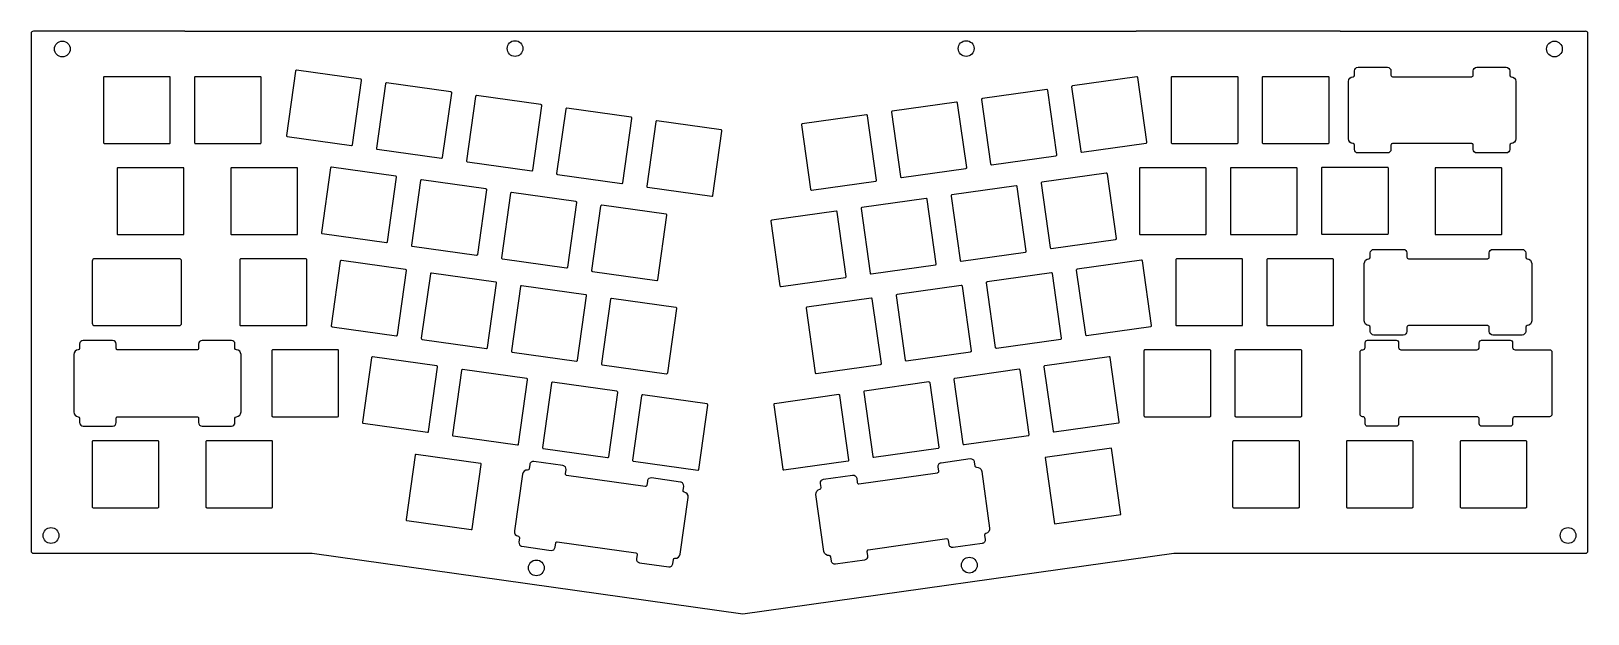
# Model space of a CAD drawing. Header units: millimetres. Extents: x -6 to 320, y -140 to -18.
import ezdxf

# ---------------------------------------------------------------- set-up
doc = ezdxf.new("R2010")
doc.units = ezdxf.units.MM
doc.header["$MEASUREMENT"] = 0

msp = doc.modelspace()

# ---------------------------------------------------------------- linework, layer by layer
at = {"linetype": 'Continuous'}
for p, q in [((-5.54, -18.66), (-5.54, -126.91)), ((26.63, -18.16), (-5.04, -18.16)), ((26.63, -18.16), (60.34, -18.16)), ((60.34, -18.16), (225.88, -18.16)), ((268.62, -18.16), (225.88, -18.16)), ((268.62, -18.16), (319.97, -18.16)), ((320.47, -126.91), (320.47, -18.66)), ((-5.04, -127.41), (53.32, -127.41)), ((53.32, -127.41), (143.52, -140.08)), ((143.52, -140.08), (233.73, -127.41)), ((233.73, -127.41), (319.97, -127.41))]:
    msp.add_line(p, q, dxfattribs=at)
at = {"color": 7}
for points in [[(272.33, -43.64, -0.414214), (271.58, -42.89), (271.58, -41.98, 0.404943), (271.29, -41.68, -0.404943), (270.32, -40.68), (270.32, -28.68, -0.404943), (271.29, -27.68, 0.404943), (271.58, -27.38), (271.58, -26.47, -0.414214), (272.33, -25.72), (278.48, -25.72, -0.414214), (279.23, -26.47), (279.23, -27.38, 0.414214), (279.53, -27.68), (296.15, -27.68, 0.414214), (296.45, -27.38), (296.45, -26.47, -0.414214), (297.2, -25.72), (303.36, -25.72, -0.414214), (304.11, -26.47), (304.11, -27.38, 0.404943), (304.4, -27.68, -0.404943), (305.37, -28.68), (305.37, -40.68, -0.404943), (304.4, -41.68, 0.404943), (304.11, -41.98), (304.11, -42.89, -0.414214), (303.36, -43.64), (297.2, -43.64, -0.414214), (296.45, -42.89), (296.45, -41.98, 0.414214), (296.15, -41.68), (279.53, -41.68, 0.414214), (279.23, -41.98), (279.23, -42.89, -0.414214), (278.48, -43.64)], [(299.79, -65.48), (299.79, -64.57, -0.414214), (300.54, -63.82), (306.69, -63.82, -0.414214), (307.44, -64.57), (307.44, -65.48, 0.404943), (307.73, -65.78, -0.404943), (308.7, -66.78), (308.7, -78.78, -0.404943), (307.73, -79.78, 0.404943), (307.44, -80.08), (307.44, -80.99, -0.414214), (306.69, -81.74), (300.54, -81.74, -0.414214), (299.79, -80.99), (299.79, -80.08, 0.414214), (299.49, -79.78), (282.87, -79.78, 0.414214), (282.57, -80.08), (282.57, -80.99, -0.414214), (281.82, -81.74), (275.66, -81.74, -0.414214), (274.91, -80.99), (274.91, -80.08, 0.404943), (274.62, -79.78, -0.404943), (273.65, -78.78), (273.65, -66.78, -0.404943), (274.62, -65.78, 0.404943), (274.91, -65.48), (274.91, -64.57, -0.414214), (275.66, -63.82), (281.82, -63.82, -0.414214), (282.57, -64.57), (282.57, -65.48, 0.414214), (282.87, -65.78), (299.49, -65.78, 0.414214)], [(7.76, -79.78), (25.48, -79.78, 0.414214), (25.98, -79.28), (25.98, -66.28, 0.414214), (25.48, -65.78), (7.76, -65.78, 0.414214), (7.26, -66.28), (7.26, -79.28, 0.414214)], [(37.15, -83.62, 0.414214), (36.4, -82.87), (30.25, -82.87, 0.414214), (29.5, -83.62), (29.5, -84.53, -0.414214), (29.2, -84.83), (12.58, -84.83, -0.414214), (12.28, -84.53), (12.28, -83.62, 0.414214), (11.53, -82.87), (5.37, -82.87, 0.414214), (4.62, -83.62), (4.62, -84.53, -0.404943), (4.33, -84.83, 0.404943), (3.37, -85.83), (3.37, -97.83, 0.404943), (4.33, -98.83, -0.404943), (4.62, -99.13), (4.62, -100.04, 0.414214), (5.37, -100.79), (11.53, -100.79, 0.414214), (12.28, -100.04), (12.28, -99.13, -0.414214), (12.58, -98.83), (29.2, -98.83, -0.414214), (29.5, -99.13), (29.5, -100.04, 0.414214), (30.25, -100.79), (36.4, -100.79, 0.414214), (37.15, -100.04), (37.15, -99.13, -0.404943), (37.45, -98.83, 0.404943), (38.41, -97.83), (38.41, -85.83, 0.404943), (37.45, -84.83, -0.404943), (37.15, -84.53)], [(304.21, -100.83), (298.21, -100.83, -0.414214), (297.71, -100.33), (297.71, -99.33, 0.414214), (297.21, -98.83), (281.33, -98.83, 0.414214), (280.83, -99.33), (280.83, -100.33, -0.414214), (280.33, -100.83), (274.33, -100.83, -0.414214), (273.83, -100.33), (273.83, -99.33, 0.414214), (273.33, -98.83), (273.25, -98.83, -0.414214), (272.75, -98.33), (272.75, -91.83), (272.75, -85.33, -0.414214), (273.25, -84.83), (273.33, -84.83, 0.414214), (273.83, -84.33), (273.83, -83.33, -0.414214), (274.33, -82.83), (280.33, -82.83, -0.414214), (280.83, -83.33), (280.83, -84.33, 0.414214), (281.33, -84.83), (297.21, -84.83, 0.414214), (297.71, -84.33), (297.71, -83.33, -0.414214), (298.21, -82.83), (304.21, -82.83, -0.414214), (304.71, -83.33), (304.71, -84.33, 0.414214), (305.21, -84.83), (312.44, -84.83, -0.414214), (312.94, -85.33), (312.94, -91.83), (312.94, -98.33, -0.414214), (312.44, -98.83), (305.21, -98.83, 0.414214), (304.71, -99.33), (304.71, -100.33, -0.414214)], [(127.97, -130.26, 0.414214), (128.82, -129.62), (128.95, -128.72, -0.404943), (129.28, -128.46, 0.404943), (130.38, -127.61), (132.05, -115.72, 0.404943), (131.23, -114.6, -0.404943), (130.98, -114.26), (131.11, -113.36, 0.414214), (130.47, -112.51), (124.37, -111.65, 0.414214), (123.53, -112.29), (123.4, -113.2, -0.414214), (123.06, -113.45), (106.6, -111.14, -0.414214), (106.35, -110.8), (106.47, -109.9, 0.414214), (105.84, -109.05), (99.74, -108.19, 0.414214), (98.89, -108.83), (98.77, -109.73, -0.404943), (98.44, -109.99, 0.404943), (97.34, -110.85), (95.67, -122.73, 0.404943), (96.49, -123.85, -0.404943), (96.73, -124.19), (96.61, -125.1, 0.414214), (97.25, -125.94), (103.34, -126.8, 0.414214), (104.19, -126.16), (104.31, -125.26, -0.414214), (104.65, -125), (121.11, -127.32, -0.414214), (121.37, -127.65), (121.24, -128.56, 0.414214), (121.88, -129.4)], [(167.46, -112.62, 0.414214), (167.8, -112.87), (184.26, -110.56, 0.414214), (184.52, -110.22), (184.39, -109.32, -0.414214), (185.03, -108.47), (191.12, -107.61, -0.414214), (191.97, -108.25), (192.1, -109.15, 0.404943), (192.43, -109.41, -0.404943), (193.52, -110.27), (195.19, -122.15, -0.404943), (194.38, -123.27, 0.404943), (194.13, -123.61), (194.26, -124.51, -0.414214), (193.62, -125.36), (187.52, -126.22, -0.414214), (186.68, -125.58), (186.55, -124.68, 0.414214), (186.21, -124.42), (169.75, -126.73, 0.414214), (169.5, -127.07), (169.62, -127.98, -0.414214), (168.98, -128.82), (162.89, -129.68, -0.414214), (162.04, -129.04), (161.92, -128.14, 0.404943), (161.59, -127.88, -0.404943), (160.49, -127.03), (158.82, -115.14, -0.404943), (159.64, -114.02, 0.404943), (159.88, -113.68), (159.76, -112.78, -0.414214), (160.39, -111.93), (166.49, -111.07, -0.414214), (167.34, -111.71)]]:
    msp.add_lwpolyline(points, format="xyb", close=True, dxfattribs=at)
at = {"color": 7, "linetype": 'Continuous'}
for points in [[(9.8, -41.68), (23.4, -41.68, 0.414214), (23.6, -41.48), (23.6, -27.88, 0.414214), (23.4, -27.68), (9.8, -27.68, 0.414214), (9.6, -27.88), (9.6, -41.48, 0.414214)], [(28.85, -41.68), (42.45, -41.68, 0.414214), (42.65, -41.48), (42.65, -27.88, 0.414214), (42.45, -27.68), (28.85, -27.68, 0.414214), (28.65, -27.88), (28.65, -41.48, 0.414214)], [(48.08, -40.19), (61.55, -42.08, 0.414214), (61.77, -41.91), (63.67, -28.45, 0.414214), (63.5, -28.22), (50.03, -26.33, 0.414214), (49.8, -26.5), (47.91, -39.96, 0.414214)], [(66.94, -42.84), (80.41, -44.73, 0.414214), (80.64, -44.56), (82.53, -31.1, 0.414214), (82.36, -30.87), (68.89, -28.98, 0.414214), (68.67, -29.15), (66.77, -42.62, 0.414214)], [(214.48, -43.47), (227.95, -41.58, 0.414214), (228.12, -41.35), (226.22, -27.88, 0.414214), (226, -27.71), (212.53, -29.61, 0.414214), (212.36, -29.83), (214.25, -43.3, 0.414214)], [(233.42, -41.68), (247.02, -41.68, 0.414214), (247.22, -41.48), (247.22, -27.88, 0.414214), (247.02, -27.68), (233.42, -27.68, 0.414214), (233.22, -27.88), (233.22, -41.48, 0.414214)], [(252.47, -41.68), (266.07, -41.68, 0.414214), (266.27, -41.48), (266.27, -27.88, 0.414214), (266.07, -27.68), (252.47, -27.68, 0.414214), (252.27, -27.88), (252.27, -41.48, 0.414214)], [(85.81, -45.49), (99.28, -47.39, 0.414214), (99.5, -47.22), (101.39, -33.75, 0.414214), (101.22, -33.52), (87.76, -31.63, 0.414214), (87.53, -31.8), (85.64, -45.27, 0.414214)], [(195.61, -46.12), (209.08, -44.23, 0.414214), (209.25, -44), (207.36, -30.54, 0.414214), (207.13, -30.37), (193.67, -32.26, 0.414214), (193.5, -32.48), (195.39, -45.95, 0.414214)], [(104.67, -48.14), (118.14, -50.03, 0.414214), (118.37, -49.86), (120.26, -36.4, 0.414214), (120.09, -36.17), (106.62, -34.28, 0.414214), (106.4, -34.45), (104.5, -47.92, 0.414214)], [(157.88, -51.42), (171.35, -49.53, 0.414214), (171.52, -49.31), (169.63, -35.84, 0.414214), (169.4, -35.67), (155.94, -37.56, 0.414214), (155.77, -37.79), (157.66, -51.25, 0.414214)], [(176.75, -48.77), (190.22, -46.88, 0.414214), (190.39, -46.66), (188.49, -33.19, 0.414214), (188.27, -33.02), (174.8, -34.91, 0.414214), (174.63, -35.14), (176.52, -48.6, 0.414214)], [(123.54, -50.8), (137.01, -52.69, 0.414214), (137.23, -52.52), (139.12, -39.05, 0.414214), (138.95, -38.82), (125.49, -36.93, 0.414214), (125.26, -37.1), (123.37, -50.57, 0.414214)], [(12.66, -60.73), (26.26, -60.73, 0.414214), (26.46, -60.53), (26.46, -46.93, 0.414214), (26.26, -46.73), (12.66, -46.73, 0.414214), (12.46, -46.93), (12.46, -60.53, 0.414214)], [(36.47, -60.73), (50.07, -60.73, 0.414214), (50.27, -60.53), (50.27, -46.93, 0.414214), (50.07, -46.73), (36.47, -46.73, 0.414214), (36.27, -46.93), (36.27, -60.53, 0.414214)], [(55.41, -60.49), (68.87, -62.38, 0.414214), (69.1, -62.21), (70.99, -48.74, 0.414214), (70.82, -48.51), (57.35, -46.62, 0.414214), (57.13, -46.79), (55.24, -60.26, 0.414214)], [(208.1, -63.63), (221.56, -61.74, 0.414214), (221.73, -61.51), (219.84, -48.05, 0.414214), (219.62, -47.88), (206.15, -49.77, 0.414214), (205.98, -49.99), (207.87, -63.46, 0.414214)], [(226.75, -60.73), (240.35, -60.73, 0.414214), (240.55, -60.53), (240.55, -46.93, 0.414214), (240.35, -46.73), (226.75, -46.73, 0.414214), (226.55, -46.93), (226.55, -60.53, 0.414214)], [(245.8, -60.73), (259.4, -60.73, 0.414214), (259.6, -60.53), (259.6, -46.93, 0.414214), (259.4, -46.73), (245.8, -46.73, 0.414214), (245.6, -46.93), (245.6, -60.53, 0.414214)], [(264.89, -60.66), (278.49, -60.66, 0.414214), (278.69, -60.46), (278.69, -46.86, 0.414214), (278.49, -46.66), (264.89, -46.66, 0.414214), (264.69, -46.86), (264.69, -60.46, 0.414214)], [(288.66, -60.73), (302.26, -60.73, 0.414214), (302.46, -60.53), (302.46, -46.93, 0.414214), (302.26, -46.73), (288.66, -46.73, 0.414214), (288.46, -46.93), (288.46, -60.53, 0.414214)], [(74.27, -63.14), (87.74, -65.03, 0.414214), (87.97, -64.86), (89.86, -51.39, 0.414214), (89.69, -51.17), (76.22, -49.27, 0.414214), (75.99, -49.44), (74.1, -62.91, 0.414214)], [(93.14, -65.79), (106.6, -67.68, 0.414214), (106.83, -67.51), (108.72, -54.04, 0.414214), (108.55, -53.82), (95.08, -51.92, 0.414214), (94.86, -52.09), (92.97, -65.56, 0.414214)], [(189.23, -66.28), (202.7, -64.39, 0.414214), (202.87, -64.17), (200.98, -50.7, 0.414214), (200.75, -50.53), (187.28, -52.42, 0.414214), (187.11, -52.65), (189.01, -66.11, 0.414214)], [(112, -68.44), (125.47, -70.33, 0.414214), (125.69, -70.16), (127.59, -56.69, 0.414214), (127.42, -56.47), (113.95, -54.58, 0.414214), (113.72, -54.75), (111.83, -68.21, 0.414214)], [(170.37, -68.94), (183.84, -67.04, 0.414214), (184.01, -66.82), (182.11, -53.35, 0.414214), (181.89, -53.18), (168.42, -55.07, 0.414214), (168.25, -55.3), (170.14, -68.77, 0.414214)], [(151.5, -71.59), (164.97, -69.69, 0.414214), (165.14, -69.47), (163.25, -56, 0.414214), (163.02, -55.83), (149.55, -57.72, 0.414214), (149.38, -57.95), (151.28, -71.42, 0.414214)], [(38.38, -79.78), (51.98, -79.78, 0.414214), (52.18, -79.58), (52.18, -65.98, 0.414214), (51.98, -65.78), (38.38, -65.78, 0.414214), (38.18, -65.98), (38.18, -79.58, 0.414214)], [(57.47, -80.01), (70.94, -81.91, 0.414214), (71.16, -81.73), (73.06, -68.27, 0.414214), (72.89, -68.04), (59.42, -66.15, 0.414214), (59.19, -66.32), (57.3, -79.79, 0.414214)], [(215.46, -81.84), (228.93, -79.94, 0.414214), (229.1, -79.72), (227.21, -66.25, 0.414214), (226.98, -66.08), (213.52, -67.97, 0.414214), (213.34, -68.2), (215.24, -81.66, 0.414214)], [(234.37, -79.78), (247.97, -79.78, 0.414214), (248.17, -79.58), (248.17, -65.98, 0.414214), (247.97, -65.78), (234.37, -65.78, 0.414214), (234.17, -65.98), (234.17, -79.58, 0.414214)], [(253.42, -79.78), (267.02, -79.78, 0.414214), (267.22, -79.58), (267.22, -65.98, 0.414214), (267.02, -65.78), (253.42, -65.78, 0.414214), (253.22, -65.98), (253.22, -79.58, 0.414214)], [(76.34, -82.66), (89.81, -84.55, 0.414214), (90.03, -84.38), (91.92, -70.91, 0.414214), (91.75, -70.68), (78.29, -68.79, 0.414214), (78.06, -68.96), (76.17, -82.43, 0.414214)], [(95.2, -85.31), (108.67, -87.2, 0.414214), (108.89, -87.03), (110.79, -73.56, 0.414214), (110.62, -73.34), (97.15, -71.44, 0.414214), (96.92, -71.61), (95.03, -85.08, 0.414214)], [(177.73, -87.14), (191.2, -85.25, 0.414214), (191.37, -85.02), (189.48, -71.55, 0.414214), (189.25, -71.38), (175.79, -73.27, 0.414214), (175.62, -73.5), (177.51, -86.97, 0.414214)], [(196.6, -84.49), (210.07, -82.59, 0.414214), (210.24, -82.37), (208.34, -68.9, 0.414214), (208.12, -68.73), (194.65, -70.62, 0.414214), (194.48, -70.85), (196.37, -84.32, 0.414214)], [(114.07, -87.96), (127.53, -89.85, 0.414214), (127.76, -89.68), (129.65, -76.21, 0.414214), (129.48, -75.99), (116.01, -74.1, 0.414214), (115.79, -74.27), (113.9, -87.73, 0.414214)], [(158.87, -89.79), (172.34, -87.9, 0.414214), (172.51, -87.67), (170.61, -74.2, 0.414214), (170.39, -74.03), (156.92, -75.93, 0.414214), (156.75, -76.15), (158.64, -89.62, 0.414214)], [(45.05, -98.83), (58.65, -98.83, 0.414214), (58.85, -98.63), (58.85, -85.03, 0.414214), (58.65, -84.83), (45.05, -84.83, 0.414214), (44.85, -85.03), (44.85, -98.63, 0.414214)], [(63.99, -100.18), (77.46, -102.08, 0.414214), (77.68, -101.91), (79.57, -88.44, 0.414214), (79.4, -88.21), (65.94, -86.32, 0.414214), (65.71, -86.49), (63.82, -99.96, 0.414214)], [(208.68, -102.03), (222.15, -100.13, 0.414214), (222.32, -99.91), (220.43, -86.44, 0.414214), (220.2, -86.27), (206.73, -88.16, 0.414214), (206.56, -88.39), (208.46, -101.86, 0.414214)], [(227.7, -98.83), (241.3, -98.83, 0.414214), (241.5, -98.63), (241.5, -85.03, 0.414214), (241.3, -84.83), (227.7, -84.83, 0.414214), (227.5, -85.03), (227.5, -98.63, 0.414214)], [(246.75, -98.83), (260.35, -98.83, 0.414214), (260.55, -98.63), (260.55, -85.03, 0.414214), (260.35, -84.83), (246.75, -84.83, 0.414214), (246.55, -85.03), (246.55, -98.63, 0.414214)], [(82.85, -102.84), (96.32, -104.73, 0.414214), (96.55, -104.56), (98.44, -91.09, 0.414214), (98.27, -90.86), (84.8, -88.97, 0.414214), (84.57, -89.14), (82.68, -102.61, 0.414214)], [(189.82, -104.68), (203.29, -102.78, 0.414214), (203.46, -102.56), (201.56, -89.09, 0.414214), (201.34, -88.92), (187.87, -90.81, 0.414214), (187.7, -91.04), (189.59, -104.51, 0.414214)], [(101.72, -105.49), (115.18, -107.39, 0.414214), (115.41, -107.22), (117.3, -93.75, 0.414214), (117.13, -93.52), (103.66, -91.63, 0.414214), (103.44, -91.8), (101.55, -105.27, 0.414214)], [(120.58, -108.14), (134.05, -110.03, 0.414214), (134.27, -109.86), (136.17, -96.39, 0.414214), (136, -96.17), (122.53, -94.27, 0.414214), (122.3, -94.44), (120.41, -107.91, 0.414214)], [(152.09, -109.98), (165.56, -108.09, 0.414214), (165.73, -107.86), (163.83, -94.39, 0.414214), (163.61, -94.22), (150.14, -96.12, 0.414214), (149.97, -96.34), (151.86, -109.81, 0.414214)], [(170.95, -107.33), (184.42, -105.44, 0.414214), (184.59, -105.21), (182.7, -91.74, 0.414214), (182.47, -91.57), (169.01, -93.46, 0.414214), (168.83, -93.69), (170.73, -107.16, 0.414214)], [(7.42, -117.88), (21.02, -117.88, 0.414214), (21.22, -117.68), (21.22, -104.08, 0.414214), (21.02, -103.88), (7.42, -103.88, 0.414214), (7.22, -104.08), (7.22, -117.68, 0.414214)], [(31.23, -117.88), (44.83, -117.88, 0.414214), (45.03, -117.68), (45.03, -104.08, 0.414214), (44.83, -103.88), (31.23, -103.88, 0.414214), (31.03, -104.08), (31.03, -117.68, 0.414214)], [(246.28, -117.88), (259.88, -117.88, 0.414214), (260.08, -117.68), (260.08, -104.08, 0.414214), (259.88, -103.88), (246.28, -103.88, 0.414214), (246.08, -104.08), (246.08, -117.68, 0.414214)], [(270.09, -117.88), (283.69, -117.88, 0.414214), (283.89, -117.68), (283.89, -104.08, 0.414214), (283.69, -103.88), (270.09, -103.88, 0.414214), (269.89, -104.08), (269.89, -117.68, 0.414214)], [(293.9, -117.88), (307.5, -117.88, 0.414214), (307.7, -117.68), (307.7, -104.08, 0.414214), (307.5, -103.88), (293.9, -103.88, 0.414214), (293.7, -104.08), (293.7, -117.68, 0.414214)], [(73.14, -120.57), (86.6, -122.47, 0.414214), (86.83, -122.3), (88.72, -108.83, 0.414214), (88.55, -108.6), (75.08, -106.71, 0.414214), (74.86, -106.88), (72.97, -120.35, 0.414214)]]:
    msp.add_lwpolyline(points, format="xyb", close=True, dxfattribs=at)
msp.add_lwpolyline([(208.78, -121.25), (222.64, -119.3), (220.69, -105.44), (206.83, -107.38)], close=True, dxfattribs=at)
at = {"linetype": 'Continuous'}
for centre in [(0.99, -21.88), (95.8, -21.8), (190.27, -21.8), (313.46, -21.88), (-1.39, -123.69), (316.32, -123.69), (100.26, -130.47), (190.93, -129.89)]:
    msp.add_circle(centre, 1.65, dxfattribs=at)
for centre, start, end in [((-5.04, -18.66), 90, 180), ((319.97, -18.66), 0, 90), ((-5.04, -126.91), 180, 270), ((319.97, -126.91), 270, 0)]:
    msp.add_arc(centre, 0.5, start, end, dxfattribs=at)

doc.saveas('drawing.dxf')
